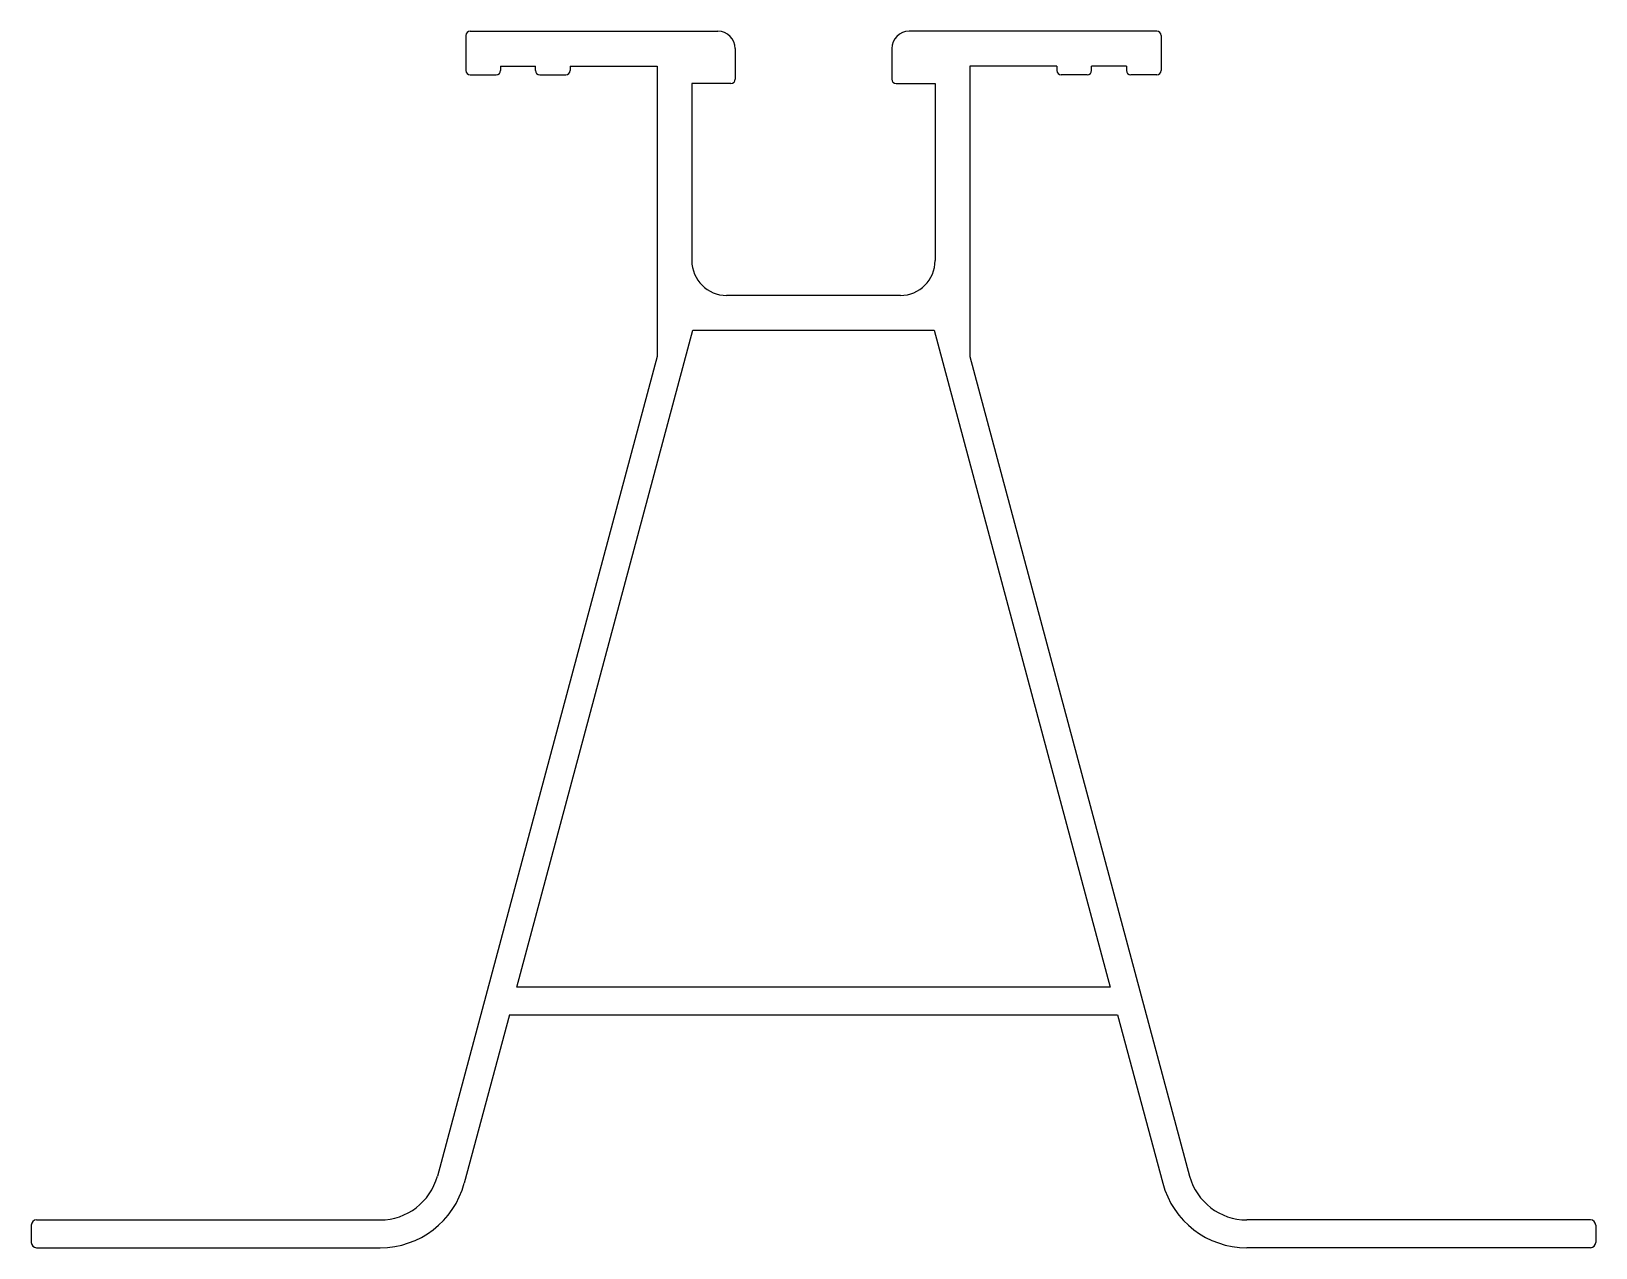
# Model space of a CAD drawing. Extents: x 1609.3 to 1699.3, y 1160.9 to 1230.9.
import ezdxf

# ---------------------------------------------------------------- set-up
doc = ezdxf.new("R2010")
doc.units = 0
doc.layers.get('0').update_dxf_attribs({"linetype": 'CONTINUOUS'})

msp = doc.modelspace()

# ---------------------------------------------------------------- linework, layer by layer
for p, q in [((1634.296, 1230.649), (1634.296, 1228.649)), ((1634.546, 1230.899), (1648.796, 1230.899)), ((1674.046, 1230.899), (1659.796, 1230.899)), ((1674.296, 1230.649), (1674.296, 1228.649)), ((1649.796, 1229.899), (1649.796, 1228.149)), ((1658.796, 1229.899), (1658.796, 1228.149)), ((1636.296, 1228.899), (1636.296, 1228.649)), ((1636.296, 1228.899), (1638.296, 1228.899)), ((1638.296, 1228.649), (1638.296, 1228.899)), ((1640.296, 1228.899), (1640.296, 1228.649)), ((1640.296, 1228.899), (1645.296, 1228.899)), ((1645.296, 1228.899), (1645.296, 1212.192)), ((1663.296, 1228.899), (1663.296, 1212.192)), ((1668.296, 1228.899), (1663.296, 1228.899)), ((1668.296, 1228.899), (1668.296, 1228.649)), ((1670.296, 1228.649), (1670.296, 1228.899)), ((1672.296, 1228.899), (1670.296, 1228.899)), ((1672.296, 1228.899), (1672.296, 1228.649)), ((1634.546, 1228.399), (1636.046, 1228.399)), ((1638.546, 1228.399), (1640.046, 1228.399)), ((1647.296, 1227.899), (1647.296, 1217.699)), ((1649.546, 1227.899), (1647.296, 1227.899)), ((1659.046, 1227.899), (1661.296, 1227.899)), ((1661.296, 1227.899), (1661.296, 1217.699)), ((1670.046, 1228.399), (1668.546, 1228.399)), ((1674.046, 1228.399), (1672.546, 1228.399)), ((1659.296, 1215.699), (1649.296, 1215.699)), ((1637.228, 1175.899), (1647.356, 1213.699)), ((1647.356, 1213.699), (1661.236, 1213.699)), ((1661.236, 1213.699), (1671.364, 1175.899)), ((1645.296, 1212.192), (1632.656, 1165.019)), ((1663.296, 1212.192), (1675.936, 1165.019)), ((1671.364, 1175.899), (1637.228, 1175.899)), ((1636.799, 1174.299), (1634.202, 1164.605)), ((1636.799, 1174.299), (1671.793, 1174.299)), ((1671.793, 1174.299), (1674.391, 1164.605)), ((1609.296, 1162.199), (1609.296, 1161.199)), ((1609.596, 1162.499), (1629.372, 1162.499)), ((1698.996, 1162.499), (1679.22, 1162.499)), ((1699.296, 1162.199), (1699.296, 1161.199)), ((1609.596, 1160.899), (1629.372, 1160.899)), ((1698.996, 1160.899), (1679.22, 1160.899))]:
    msp.add_line(p, q)
for centre, radius, start, end in [((1634.546, 1230.649), 0.25, 90, 180), ((1648.796, 1229.899), 1, 0, 90), ((1659.796, 1229.899), 1, 90, 180), ((1674.046, 1230.649), 0.25, 0, 90), ((1634.546, 1228.649), 0.25, 180, 270), ((1636.046, 1228.649), 0.25, 270, 0), ((1638.546, 1228.649), 0.25, 180, 270), ((1640.046, 1228.649), 0.25, 270, 0), ((1668.546, 1228.649), 0.25, 180, 270), ((1670.046, 1228.649), 0.25, 270, 0), ((1672.546, 1228.649), 0.25, 180, 270), ((1674.046, 1228.649), 0.25, 270, 0), ((1649.546, 1228.149), 0.25, 270, 0), ((1659.046, 1228.149), 0.25, 180, 270), ((1649.296, 1217.699), 2, 180, 270), ((1659.296, 1217.699), 2, 270, 0), ((1629.372, 1165.899), 3.4, 270, 345), ((1629.372, 1165.899), 5, 270, 345), ((1679.22, 1165.899), 5, 195, 270), ((1679.22, 1165.899), 3.4, 195, 270), ((1609.596, 1162.199), 0.3, 90, 180), ((1698.996, 1162.199), 0.3, 0, 90), ((1609.596, 1161.199), 0.3, 180, 270), ((1698.996, 1161.199), 0.3, 270, 360)]:
    msp.add_arc(centre, radius, start, end)

doc.saveas('drawing.dxf')
